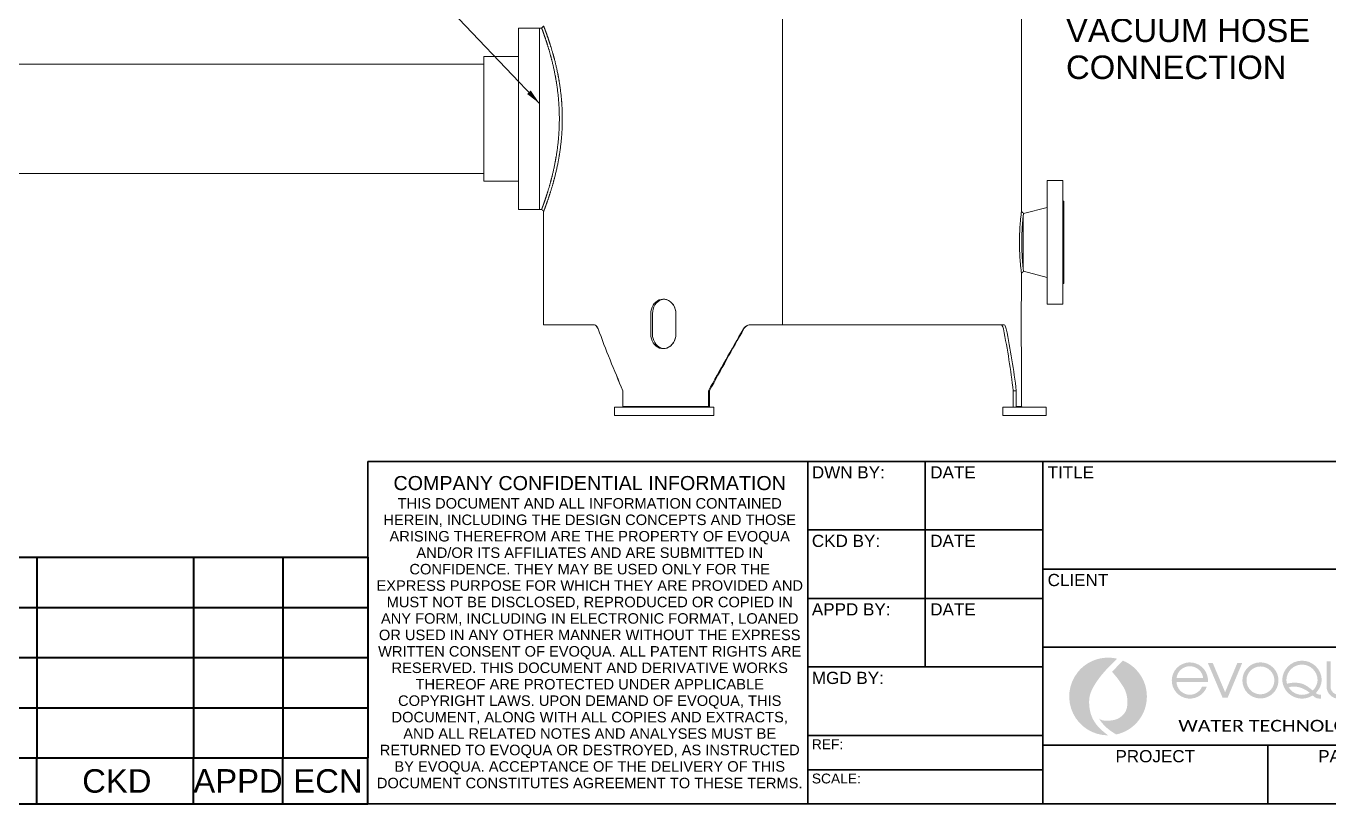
# Model space of a CAD drawing. Header units: inches. Extents: x 12 to 318, y 5 to 204.
# Drawn here: x 196 to 275.1, y 4.7 to 51.9 of the extents above; entities that cross this region are included whole.
import ezdxf
from ezdxf.enums import TextEntityAlignment as Align

# ---------------------------------------------------------------- set-up
doc = ezdxf.new("R2010")
doc.units = ezdxf.units.IN
doc.header["$LTSCALE"] = 9.5
doc.header["$MEASUREMENT"] = 0
doc.layers.get('0').update_dxf_attribs({"lineweight": 25})
for name, color, linetype, lineweight in [('Border', 7, 'Continuous', 35), ('Hatch', 7, 'Continuous', 18), ('Symbol', 7, 'Continuous', 25), ('Symbol (ANSI)', 7, 'Continuous', 25), ('Title', 7, 'Continuous', 35), ('Visible', 7, 'Continuous', 18)]:
    doc.layers.add(name, color=color, linetype=linetype, lineweight=lineweight)
doc.styles.add('MEMCOR Medium', font='arial.ttf')
doc.styles.get("Standard").update_dxf_attribs({"font": 'arial.ttf'})
doc.styles.add('Standard A-B-C', font='arial.ttf')
doc.styles.add('Standard D-E', font='arial.ttf')
doc.dimstyles.new('in [mm] D-E NeptuneBenson$7', dxfattribs={"dimscale": 9.5, "dimtxt": 0.1500000059604645, "dimasz": 0.09842519462108612, "dimexe": 0.125, "dimexo": 0.063, "dimgap": 0.03149606299212598, "dimtad": 0, "dimtih": 1, "dimtoh": 1, "dimdec": 4, "dimzin": 3, "dimdsep": 46, "dimlunit": 5, "dimtxsty": 'Standard D-E', "dimcen": 0.09, "dimdle": 0.3937007874015748, "dimclrd": 256, "dimclre": 256, "dimclrt": 256, "dimadec": 1, "dimazin": 1, "dimtfac": 1, "dimtofl": 0, "dimtmove": 0, "dimatfit": 3, "dimfxl": 1, "dimfrac": 1, "dimtolj": 1, "dimtzin": 4, "dimlwd": -1, "dimlwe": -1, "dimarcsym": 0})

# ---------------------------------------------------------------- blocks, each defined once
blk = doc.blocks.new('Borders 22x34_D')
at = {"layer": 'Border'}
blk.add_line((1.25, 0.4999999999999998), (33.5, 0.4999999999999999), dxfattribs=at)
blk = doc.blocks.new('Title Blocks D-E')
at = {"layer": 'Hatch'}
h = blk.add_hatch(color=256, dxfattribs=at)
edge = h.paths.add_edge_path()
edge.add_arc((19.98189101367876, 9.943906092784042), 0.2480719103066371, 76.67904422196989, 270.1894755167525)
edge.add_spline(control_points=[(19.98271137895041, 9.695835538940974), (19.95345309105183, 9.716895074018595), (19.90706101172811, 9.757582681646385), (19.87700493049096, 9.809075822364122), (19.86340140199017, 9.859645821546861), (19.85905807307129, 9.913599619973075), (19.86446310478937, 9.954909505000881), (19.8816433844362, 9.996605463722519), (19.91586083952322, 10.05094746716277), (19.94824109578481, 10.09215870240479), (19.99280924253348, 10.13969271243175), (20.03904818574205, 10.18530354588766)], knot_values=[1, 1, 1, 1, 1, 2, 3, 4, 5, 6, 7, 8, 9, 9, 9, 9, 9], degree=4, periodic=0)
h = blk.add_hatch(color=256, dxfattribs=at)
edge = h.paths.add_edge_path()
edge.add_line((20.07652725733046, 10.17321735301929), (20.00727756033102, 10.10174476056733))
edge.add_spline(control_points=[(20.00727756033102, 10.10174476056733), (20.03914590152676, 10.06589463365678), (20.06205326464902, 10.03231709591344), (20.07977724453722, 10.00633734431644), (20.09291840155609, 9.982728954174325), (20.10645438168407, 9.938139373098876), (20.10645438168407, 9.885254681356948), (20.0973312580813, 9.844655972069827), (20.06500654201578, 9.813293603220147), (20.03456712345327, 9.793429472069839), (19.98866453348985, 9.788065841916373), (19.94298954232558, 9.788065841916373), (19.92328802309256, 9.80336153764499)], knot_values=[1, 1, 1, 1, 1, 2, 3, 4, 5, 6, 7, 8, 9, 10, 10, 10, 10, 10], degree=4, periodic=0)
edge.add_spline(control_points=[(19.92328802309256, 9.80336153764499), (19.94541699423018, 9.76971769391496), (19.96808223500112, 9.745075690320038), (19.99617440364807, 9.723795472653753), (20.03456712345327, 9.701491365215341)], knot_values=[1, 1, 1, 1, 1, 2, 2, 2, 2, 2], degree=4, periodic=0)
edge.add_arc((19.98189101367876, 9.943906092784042), 0.248071910306636, 282.2596405573036, 427.574169988247)
h = blk.add_hatch(color=256, dxfattribs=at)
edge = h.paths.add_edge_path(flags=0)
edge.add_arc((20.50451582386743, 10.0511933714257), 0.08593673129867534, 6.776661522110381, 173.2233384778896)
edge.add_line((20.41917947616973, 10.06133386194242), (20.58985217156513, 10.06133386194242))
edge = h.paths.add_edge_path()
edge.add_arc((20.50465952519584, 10.04614204808804), 0.1155461320437756, 354.8678353908406, 699.9288679324424)
edge.add_line((20.61318822665002, 10.00648817575572), (20.58256276585194, 10.00648817575572))
edge.add_arc((20.50435126089575, 10.04054076796844), 0.0853030980909805, 183.1818174345895, 336.47212022216326, ccw=False)
edge.add_line((20.41917966361967, 10.035806049248), (20.61974243338927, 10.035806049248))
blk.add_hatch(color=256, dxfattribs=at).paths.add_polyline_path([(20.83882920677774, 10.1574384630601), (20.74579721742829, 9.936036758994819), (20.71370478699376, 9.936036758994819), (20.61974243338927, 10.1574384630601), (20.65090274812042, 10.1574384630601), (20.72975100221102, 9.971649823795975), (20.80781854366126, 10.1574384630601)])
h = blk.add_hatch(color=256, dxfattribs=at)
edge = h.paths.add_edge_path(flags=0)
edge.add_arc((20.95540742271109, 10.04673761102746), 0.08898218991667346, 0, 360)
edge = h.paths.add_edge_path()
edge.add_arc((20.95540742271109, 10.04673761102746), 0.1152627050413219, 0, 360)
h = blk.add_hatch(color=256, dxfattribs=at)
edge = h.paths.add_edge_path(flags=0)
edge.add_spline(control_points=[(21.28965365755471, 9.98179292378984), (21.28703241586095, 9.983963055464308), (21.27929868501237, 9.99042403830512), (21.26621666323003, 10.00148305775575), (21.24874244271965, 10.01314764377143), (21.21811683598544, 10.03074535794635), (21.17310424011757, 10.03358443398824), (21.14717791512313, 10.03074535794635), (21.12528978030135, 10.02579253233809)], knot_values=[-5.52597164909316, -5.52597164909316, -5.52597164909316, -5.52597164909316, -5.52597164909316, -5, -4, -3, -2, -1, -1, -1, -1, -1], degree=4, periodic=0)
edge.add_arc((21.2209285947543, 10.05406190907489), 0.09972933616068584, 182.5887102984282, 196.466876723726, ccw=False)
edge.add_arc((21.22092859475428, 10.04792371726015), 0.09964095679554646, 0.9395147463749254, 179.0604852533602, ccw=False)
edge.add_arc((21.2209285947543, 10.05406190907489), 0.09972933616068579, 313.56015868189434, 357.4112897013063, ccw=False)
edge = h.paths.add_edge_path(flags=0)
edge.add_spline(control_points=[(21.13623384771224, 10.00140509266396), (21.14717791512313, 10.00653126271307), (21.16403102746299, 10.00775959704101), (21.18778228260108, 10.00775959704101), (21.22362858241822, 9.997574353673063), (21.24871627221788, 9.983693987986738), (21.26100620248021, 9.974763794409442), (21.26795225583187, 9.96919300850959), (21.27019188039856, 9.967349342635039)], knot_values=[-5.475496917830196, -5.475496917830196, -5.475496917830196, -5.475496917830196, -5.475496917830196, -4.475496917830196, -3.475496917830196, -2.475496917830196, -1.475496917830196, -1, -1, -1, -1, -1], degree=4, periodic=0)
edge.add_arc((21.2209285947543, 10.05406190907489), 0.09972933616068583, 211.8702374822789, 299.6018442750251, ccw=False)
edge = h.paths.add_edge_path()
edge.add_line((21.34298238841649, 9.955344151221507), (21.34298238841649, 9.930594838847103))
edge.add_spline(control_points=[(21.34298238841649, 9.930594838847103), (21.32558160767466, 9.930594838847103), (21.3124251213407, 9.931839985738108), (21.30160919742674, 9.939822479466438), (21.29240971520882, 9.947892082317136), (21.28922983792888, 9.950733973171527)], knot_values=[6.426385496155728, 6.426385496155728, 6.426385496155728, 6.426385496155728, 6.426385496155728, 7.426385496155728, 8, 8, 8, 8, 8], degree=4, periodic=0)
edge.add_arc((21.22080332029925, 10.05690955693937), 0.1263148562258648, 183.1672639838756, 302.80039011630686, ccw=False)
edge.add_arc((21.22092859475428, 10.04648217173905), 0.1262942701338117, 2.941242516077807, 178.4353925870931, ccw=False)
edge.add_arc((21.22080332029925, 10.05690955693937), 0.1263148562258648, 314.2285574218731, 358.2093711192952, ccw=False)
edge.add_spline(control_points=[(21.30891075433669, 9.966396999961352), (21.31059179566335, 9.965135118110556), (21.31622790101721, 9.961063967666211), (21.32196975317009, 9.957773353566468), (21.33082036812931, 9.95499168933311), (21.34298238841649, 9.955344151221507)], knot_values=[6.585199874805888, 6.585199874805888, 6.585199874805888, 6.585199874805888, 6.585199874805888, 7, 8, 8, 8, 8, 8], degree=4, periodic=0)
h = blk.add_hatch(color=256, dxfattribs=at)
edge = h.paths.add_edge_path()
edge.add_arc((21.45740204549791, 10.00880344364932), 0.0797103534870232, 180, 360)
edge.add_line((21.53711239898493, 10.00880344364932), (21.53711239898493, 10.16800607434183))
edge.add_line((21.53711239898493, 10.16800607434183), (21.50965984869046, 10.16800607434183))
edge.add_line((21.50965984869046, 10.16800607434183), (21.50965984869046, 10.00769037620621))
edge.add_arc((21.45647626523377, 10.00769037620621), 0.05318358345669146, -180, 0, ccw=False)
edge.add_line((21.40329268177708, 10.00769037620621), (21.40329268177708, 10.16800607434183))
edge.add_line((21.40329268177708, 10.16800607434183), (21.37769169201088, 10.16800607434183))
edge.add_line((21.37769169201088, 10.16800607434183), (21.37769169201088, 10.00880344364932))
at = {"layer": 'Title'}
for p, q in [((18.06458223216816, 11.4454762342088), (15.25208223216816, 11.4454762342088)), ((15.25208223216816, 11.4454762342088), (15.25208223216816, 9.257976234208797)), ((19.56458223216816, 11.4454762342088), (18.06458223216816, 11.4454762342088)), ((18.06458223216816, 11.4454762342088), (18.06458223216816, 9.257976234208797)), ((18.06458223216816, 9.257976234208797), (18.06458223216816, 11.4454762342088)), ((18.81458223216816, 11.4454762342088), (18.81458223216816, 10.1329762342088)), ((19.56458223216816, 11.4454762342088), (25.75208223216816, 11.4454762342088)), ((19.56458223216816, 9.257976234208797), (19.56458223216816, 11.4454762342088)), ((19.56458223216816, 9.257976234208797), (19.56458223216816, 11.4454762342088)), ((18.06458223216816, 11.0079762342088), (19.56458223216816, 11.0079762342088)), ((19.56458223216816, 10.7579762342088), (25.75208223216816, 10.7579762342088)), ((18.06458223216816, 10.5704762342088), (19.56458223216816, 10.5704762342088)), ((19.56458223216816, 10.2579762342088), (25.75208223216816, 10.2579762342088)), ((18.06458223216816, 10.1329762342088), (19.56458223216816, 10.1329762342088)), ((18.06458223216816, 9.695476234208797), (19.56458223216816, 9.695476234208797)), ((19.56458223216816, 9.632976234208797), (25.75208223216816, 9.632976234208797)), ((21.00208223216816, 9.632976234208797), (21.00208223216816, 9.257976234208797)), ((18.06458223216816, 9.476726234208797), (19.56458223216816, 9.476726234208797)), ((15.25208223216816, 9.257976234208797), (18.06458223216816, 9.257976234208797)), ((18.06458223216816, 9.257976234208797), (19.56458223216816, 9.257976234208797)), ((25.75208223216816, 9.257976234208797), (19.56458223216816, 9.257976234208797))]:
    blk.add_line(p, q, dxfattribs=at)
for s, insert, char_height, attachment_point, style in [('\\fArial|b0|i0;{\\H0.0780;DWN BY:}', (18.08958223216816, 11.4142262342088), 0.07799999920401986, 1, 'Standard A-B-C'), ('\\fArial|b0|i0;{\\H0.0780;DATE}', (18.84583223216816, 11.4142262342088), 0.07799999920401986, 1, 'Standard A-B-C'), ('\\fArial|b0|i0;{\\H0.0780;TITLE}', (19.59583223216816, 11.4142262342088), 0.07799999920401986, 1, 'Standard A-B-C'), ('\\fArial|b0|i0;{\\H0.0780;CKD BY:}', (18.08958223216816, 10.9767262342088), 0.07799999920401986, 1, 'Standard A-B-C'), ('\\fArial|b0|i0;{\\H0.0780;DATE}', (18.84583223216816, 10.9767262342088), 0.07799999920401986, 1, 'Standard A-B-C'), ('\\fArial|b0|i0;{\\H0.0780;CLIENT}', (19.59583223216816, 10.7267262342088), 0.07799999920401986, 1, 'Standard A-B-C'), ('\\fArial|b0|i0;{\\H0.0780;DATE}', (18.84583223216816, 10.5392262342088), 0.07799999920401986, 1, 'Standard A-B-C'), ('\\fArial|b0|i0;{\\H0.0780;MGD BY:}', (18.08958223216816, 10.1017262342088), 0.07799999920401986, 1, 'Standard A-B-C'), ('\\fCalibri|b0|i0;\\W1.20;{\\H0.0750;WATER TECHNOLOGIES}', (21.77234922199468, 9.794773761189376), 0.07500000239357234, 3, 'Standard D-E'), ('\\fArial|b0|i0;{\\H0.0630;REF:}', (18.08958223216816, 9.670476234208797), 0.06299999755198561, 1, 'Standard A-B-C'), ('\\fArial|b0|i0;{\\H0.0780;PROJECT}', (20.28333223216816, 9.6017262342088), 0.07799999920401986, 2, 'Standard A-B-C'), ('\\fArial|b0|i0;{\\H0.0780;PART NUMBER}', (21.72083223216816, 9.6017262342088), 0.07799999920401986, 2, 'Standard A-B-C'), ('\\fArial|b0|i0;{\\H0.0630;SCALE:}', (18.08958223216816, 9.451726234208797), 0.06299999755198561, 1, 'Standard A-B-C')]:
    blk.add_mtext(s, dxfattribs=dict(at, insert=insert, char_height=char_height, attachment_point=attachment_point, style=style))
at = {"layer": 'Title', "insert": (16.67048464356042, 11.3517262342088), "char_height": 0.06000000074153809, "width": 2.725909075399083, "attachment_point": 2, "line_spacing_factor": 0.7571007013320923, "style": 'Standard A-B-C'}
blk.add_mtext('\\pxsm0.94;\\fArial|b0|i0;{\\H0.0900;COMPANY CONFIDENTIAL INFORMATION\\P}\\fArial|b0|i0;{\\H0.0670;THIS DOCUMENT AND ALL INFORMATION CONTAINED HEREIN, INCLUDING THE DESIGN CONCEPTS AND THOSE ARISING THEREFROM ARE THE PROPERTY OF EVOQUA AND/OR ITS AFFILIATES AND ARE SUBMITTED IN CONFIDENCE. THEY MAY BE USED ONLY FOR THE EXPRESS PURPOSE FOR WHICH THEY ARE PROVIDED AND MUST NOT BE DISCLOSED, REPRODUCED OR COPIED IN ANY FORM, INCLUDING IN ELECTRONIC FORMAT, LOANED OR USED IN ANY OTHER MANNER WITHOUT THE EXPRESS WRITTEN CONSENT OF EVOQUA. ALL PATENT RIGHTS ARE RESERVED. THIS DOCUMENT AND DERIVATIVE WORKS THEREOF ARE PROTECTED UNDER APPLICABLE COPYRIGHT LAWS. UPON DEMAND OF EVOQUA, THIS DOCUMENT, ALONG WITH ALL COPIES AND EXTRACTS, AND ALL RELATED NOTES AND ANALYSES MUST BE RETURNED TO EVOQUA OR DESTROYED, AS INSTRUCTED BY EVOQUA. ACCEPTANCE OF THE DELIVERY OF THIS DOCUMENT CONSTITUTES AGREEMENT TO THESE TERMS}\\fArial|b0|i0;{\\H0.0680;.}', dxfattribs=at)
at = {"layer": 'Title', "insert": (18.08958223216816, 10.5392262342088), "char_height": 0.07799999920401986, "attachment_point": 1, "line_spacing_factor": 3.028467655181885, "style": 'Standard A-B-C'}
blk.add_mtext('\\fArial|b0|i0;{\\H0.0780;APPD BY:\\P}', dxfattribs=at)
at = {"layer": 'Title', "lineweight": 30, "flags": 63}
for tag, height, p in [('CREATION_DATE', 0.09399999783733698, (19.18958223216816, 11.1407762342088)), ('DESIGNER', 0.09399999783733698, (18.43958223216816, 11.1407762342088)), ('CHECKED_DATE', 0.09399999783733698, (19.18958223216816, 10.7032762342088)), ('CHECKED_BY', 0.09399999783733698, (18.43958223216816, 10.7032762342088)), ('ENG_APPROVED_BY', 0.09399999783733698, (18.43958223216816, 10.2657762342088)), ('ENG_APPROVAL_DATE', 0.09399999783733698, (19.18958223216816, 10.2657762342088)), ('MANAGER', 0.09399999783733698, (18.81458223216816, 9.828276234208797)), ('PROJECT', 0.1200000014830762, (20.28333223216816, 9.376776234208798)), ('PART_NUMBER', 0.1200000014830762, (21.72083223216816, 9.376776234208798)), ('REVISION_NUMBER', 0.1200000014830762, (25.56458223216816, 9.376776234208798)), ('@DMS_Reference', 0.1200000014830762, (23.31458223216816, 9.376776234208798)), ('Sheet_Number', 0.1200000014830762, (24.50208223216816, 9.376776234208798)), ('Number_of_sheets', 0.12466666970666, (25.06458223216816, 9.376776234208798))]:
    blk.add_attdef(tag, text='', height=height, dxfattribs=at).set_placement(p, align=Align.MIDDLE_CENTER)
for tag, p in [('!Reference', (18.87708223216816, 9.526726234208796)), ('Scale_1', (18.87708223216816, 9.307976234208798))]:
    blk.add_attdef(tag, text='', height=0.07799999920401986, dxfattribs=at).set_placement(p, align=Align.BOTTOM_CENTER)
blk = doc.blocks.new('REVISION HISTORY')
at = {"layer": 'Symbol', "lineweight": 40}
for p, q in [((12.0175707732559, 2.074655538904385), (22.81200683154063, 2.074655538904385)), ((20.69859214072695, 2.074655538904385), (20.69859214072695, 0.7941311077808768)), ((21.69859214072695, 2.074655538904385), (21.69859214072695, 0.7941311077808768)), ((22.26943821399773, 2.074655538904385), (22.26943821399773, 0.7941311077808768)), ((22.81200683154063, 2.074655538904385), (22.81200683154063, 0.7941311077808768)), ((12.0175707732559, 1.754524431123508), (22.81200683154063, 1.754524431123508)), ((12.0175707732559, 1.434393323342631), (22.81200683154063, 1.434393323342631)), ((12.0175707732559, 1.114262215561754), (22.81200683154063, 1.114262215561754)), ((12.0175707732559, 0.7941311077808768), (22.81200683154063, 0.7941311077808768)), ((20.69859214072695, 0.4999999999999998), (20.69859214072695, 0.7941311077808768)), ((21.69859214072695, 0.4999999999999998), (21.69859214072695, 0.7941311077808768)), ((22.26943821399773, 0.4999999999999998), (22.26943821399773, 0.7941311077808768)), ((22.81200683154063, 0.4999999999999998), (22.81200683154063, 0.7941311077808768)), ((12.0175707732559, 0.4999999999999998), (22.81200683154063, 0.4999999999999998))]:
    blk.add_line(p, q, dxfattribs=at)
at = {"layer": 'Symbol', "char_height": 0.1500000047871447, "attachment_point": 7, "style": 'MEMCOR Medium'}
for s, insert in [('CKD', (20.98822786025928, 0.5694931424802211)), ('APPD', (21.69835214010489, 0.572065551496866)), ('ECN', (22.33683825909716, 0.5694931424802211))]:
    blk.add_mtext(s, dxfattribs=dict(at, insert=insert))

msp = doc.modelspace()

# ---------------------------------------------------------------- linework, layer by layer
at = {"layer": 'Visible'}
for p, q in [((256.3924830505001, 40.68887505194913), (256.3924830505001, 82.92429776054132)), ((241.8924817851409, 33.81429776054024), (241.8924817851409, 58.17429776054102)), ((241.8924843158682, 58.17429776054103), (241.8924843158682, 33.81429776054024)), ((225.8612330505004, 51.81429776054026), (225.8612330505004, 40.81429776054026)), ((227.1424830505004, 51.81429776054026), (225.8612330505004, 51.81429776054026)), ((227.1424830505004, 40.8142977605403), (227.1424830505004, 51.81429776054024)), ((227.1424830505004, 51.81429776054024), (227.2714556339864, 51.81429776054024)), ((227.1424830505004, 51.81429776054026), (227.1424830505004, 40.81429776054026)), ((223.7674830505004, 50.09554776054026), (223.7674830505004, 42.53304776054027)), ((225.8612330505004, 50.09554776054027), (223.7674830505004, 50.09554776054027)), ((223.7674830505004, 49.62679776054026), (194.5174830505004, 49.62679776054026)), ((223.7674830505004, 43.00179776054028), (194.5174830505004, 43.00179776054028)), ((225.8612330505004, 42.53304776054026), (223.7674830505004, 42.53304776054026)), ((257.9549830505002, 42.56429776054042), (257.9549830505003, 35.06429776054046)), ((258.8949830505002, 42.56429776054043), (257.9549830505002, 42.56429776054041)), ((258.8949830505002, 42.56429776054043), (258.8949830505003, 35.06429776054046)), ((258.9549830505002, 41.31429776054043), (258.8949830505002, 41.31429776054043)), ((258.9549830505002, 41.31429776054043), (258.9549830505002, 36.31429776054046)), ((227.1424830505004, 40.81429776054026), (225.8612330505004, 40.81429776054026)), ((227.1424830505004, 40.8142977605403), (227.2714556339864, 40.8142977605403)), ((227.3924830505003, 33.81429776054012), (227.3924830505003, 40.69338060882839)), ((256.5038719393893, 40.45012862686958), (256.5038719393893, 37.17846689421106)), ((256.5170939047798, 40.56771461606824), (257.9549830505002, 40.93929776054043)), ((256.3924830505001, 35.36929762937744), (256.3924830505001, 36.93972046913215)), ((256.5170939047798, 37.06088090501262), (257.9549830505003, 36.68929776054045)), ((258.9549830505002, 36.31429776054046), (258.8949830505003, 36.31429776054046)), ((258.8949830505003, 35.06429776054046), (257.9549830505003, 35.06429776054046)), ((233.8967949498781, 33.24429776054014), (233.8967949498781, 34.49429776054017)), ((234.0001874819812, 34.49429776054018), (234.0001874819813, 33.24429776054014)), ((235.4206564019671, 33.24429776053973), (235.4206564019671, 34.4942977605402)), ((235.4214441516887, 34.49429776054019), (235.4214441516887, 33.24429776054019)), ((256.3657766794686, 33.24429776054036), (256.3657766794686, 34.49429776054034)), ((230.4276842206908, 33.81429776054013), (227.3924830505003, 33.81429776054012)), ((241.8924817851409, 33.81429776054024), (239.9443141346022, 33.81429776054022)), ((241.8924817905497, 33.81429776054019), (241.8924843158682, 33.81429776054019)), ((255.3116946651769, 33.81429776054037), (241.8924843158682, 33.81429776054023)), ((256.3924830505001, 28.86429776054068), (256.3924830505001, 32.36929789170328)), ((232.2052211526736, 28.85846504109646), (232.2052211526736, 29.81429776054014)), ((232.2058761755728, 29.81429776054014), (232.2052211526736, 29.81429776054014)), ((232.2058761755791, 29.81429776054012), (232.2058761755791, 28.85944588095634)), ((237.4568489814463, 29.81429776054017), (237.398740222526, 29.81429776054016)), ((237.398740222526, 28.81429776054015), (237.398740222526, 29.81429776054016)), ((237.4568489814463, 29.81429776054017), (237.4568489814463, 28.81429776054015)), ((255.8956928492211, 29.81429776054035), (255.8956928492211, 28.81429776054034)), ((255.8958896526881, 28.81429776054033), (255.8958896526881, 29.81429776054035)), ((255.8958896526881, 29.81429776054035), (256.0793403907975, 29.81429776054035)), ((256.0793403907975, 29.81429776054035), (256.0793403907975, 28.81429776054034)), ((231.9360740969263, 28.81429776054031), (231.6983645802366, 28.81429776054031)), ((231.6983645802366, 28.31429776054031), (231.6983645802366, 28.81429776054031)), ((236.1272362748998, 28.81429776054031), (231.9360740969262, 28.81429776054031)), ((232.2091163500066, 28.86429776054037), (232.1757254303497, 28.81429776054035)), ((232.2091163500066, 28.86429776054036), (237.3874125788215, 28.86429776054035)), ((236.9949979501056, 28.81429776054031), (236.1272362748998, 28.81429776054031)), ((236.9949979501056, 28.81429776054031), (237.3974287823019, 28.8142977605403)), ((237.3718778530571, 28.81429776054033), (237.3874125788215, 28.86429776054035)), ((237.3874125788215, 28.86429776054035), (237.3874125788215, 28.81429776054042)), ((237.398740222526, 28.81429776054015), (237.3974287823019, 28.81429776054015)), ((237.4007607727096, 28.81429776054015), (237.398740222526, 28.81429776054015)), ((237.4007607727783, 28.8142977605403), (237.6809973303985, 28.8142977605403)), ((237.7144909794523, 28.8142977605403), (237.6809973303985, 28.8142977605403)), ((237.7144909794523, 28.3142977605403), (237.7144909794523, 28.8142977605403)), ((255.511606913419, 28.81429776054032), (255.2616069134189, 28.81429776054032)), ((255.2616069134189, 28.31429776054033), (255.2616069134189, 28.81429776054032)), ((255.511606913419, 28.81429776054032), (256.8836056740055, 28.81429776054034)), ((256.0809202226804, 28.86429776054056), (256.1298458681018, 28.81429776054046)), ((256.0809202226804, 28.81429776054046), (256.0809202226804, 28.86429776054056)), ((256.0809202226805, 28.86429776054056), (256.3924830505001, 28.86429776054057)), ((256.3924830505001, 28.86429776054056), (256.4424830505001, 28.81429776054047)), ((257.6141387796834, 28.81429776054035), (256.8836056740055, 28.81429776054034)), ((257.8916069134181, 28.81429776054035), (257.6141387796834, 28.81429776054035)), ((257.8916069134181, 28.31429776054036), (257.8916069134181, 28.81429776054035)), ((231.6983645802366, 28.31429776054031), (231.9360740969262, 28.31429776054031)), ((231.9360740969262, 28.31429776054031), (236.1272362748998, 28.31429776054032)), ((236.1272362748998, 28.31429776054032), (236.9949979501056, 28.31429776054031)), ((237.6809973303985, 28.3142977605403), (236.9949979501056, 28.31429776054031)), ((237.6809973303985, 28.3142977605403), (237.7144909794523, 28.3142977605403)), ((255.2616069134189, 28.31429776054033), (255.511606913419, 28.31429776054033)), ((256.8836056740055, 28.31429776054034), (255.511606913419, 28.31429776054033)), ((256.8836056740055, 28.31429776054034), (257.6141387796834, 28.31429776054035)), ((257.6141387796835, 28.31429776054035), (257.8916069134181, 28.31429776054036))]:
    msp.add_line(p, q, dxfattribs=at)
for points in [[(227.2714556339866, 51.81429776054026), (227.3117933930639, 51.85460801301176), (227.3521452902193, 51.8949046610095), (227.3924830505003, 51.93521491225217)], [(227.3924830505003, 40.69338060882836), (227.3521452902193, 40.73369086007104), (227.3117933930639, 40.77398750806877), (227.2714556339866, 40.81429776054028)], [(256.3924830505001, 40.68887505194888), (256.434016342082, 40.64848466886967), (256.4755606098501, 40.60810500347331), (256.5170939047796, 40.56771461606822)], [(256.5170939047796, 37.06088090501265), (256.4755604861264, 37.02049063331325), (256.4340164652293, 36.98011073691464), (256.3924830505001, 36.93972046913196)], [(232.2052211526736, 29.81429776054014), (231.6647484355063, 31.06429776054014), (231.1608124946117, 32.31429776054014), (230.6990846966363, 33.56429776054015)], [(230.6996442904512, 33.56429776054013), (231.1614061285083, 32.31429776054012), (231.6653739988795, 31.06429776054012), (232.2058761755791, 29.81429776054012)], [(237.398740222526, 29.81429776054016), (238.0893383790948, 31.06429776054018), (238.7968772814305, 32.31429776054019), (239.5133941862429, 33.56429776054021)], [(239.5441582824194, 33.5642977605402), (238.8369066822769, 32.31429776054019), (238.1385169896912, 31.06429776054019), (237.4568489814463, 29.81429776054017)], [(255.2947982995968, 33.56429776054038), (255.5463950799752, 32.31429776054037), (255.7474474872982, 31.06429776054036), (255.8956928492211, 29.81429776054035)], [(255.8958896526881, 29.81429776054035), (255.7476909480265, 31.06429776054035), (255.5466844553916, 32.31429776054036), (255.2951323303979, 33.56429776054036)], [(255.4707128828718, 33.56429776054036), (255.7255604513235, 32.31429776054036), (255.929200217582, 31.06429776054035), (256.0793403907975, 29.81429776054035)]]:
    msp.add_open_spline(points, degree=3, dxfattribs=at)
for points, knots in [([(227.2714556339866, 51.81429776054026), (227.2714556339866, 51.81429776054026), (227.2842603231086, 51.78055892942546), (227.3363912694768, 51.63967547960951), (227.375684964027, 51.53257184980327), (227.4745636920537, 51.25083055076208), (227.5341560812486, 51.07596903977138), (227.6626104085346, 50.67333841367083), (227.731359503665, 50.44553862376556), (227.865047835595, 49.96104341306082), (227.9348241971869, 49.68721612912874), (228.0669790581015, 49.09006761414351), (228.1292243601815, 48.7667430551857), (228.2335160694276, 48.09040894713399), (228.2755278152769, 47.73679530793557), (228.3314834343061, 47.02333933971062), (228.3453636993466, 46.66348332300293), (228.3453636993466, 45.96511219807761), (228.3314834343061, 45.60525618136992), (228.2755278152769, 44.89180021314496), (228.2335160694276, 44.53818657394656), (228.1292243601815, 43.86185246589483), (228.0669790581015, 43.53852790693702), (227.9348241971869, 42.94137939195179), (227.865047835595, 42.66755210801971), (227.731359503665, 42.18305689731498), (227.6626104085346, 41.95525710740971), (227.5341560812486, 41.55262648130915), (227.4745636920537, 41.37776497031846), (227.375684964027, 41.09602367127726), (227.3363912694768, 40.98892004147102), (227.2842603231141, 40.8480365916701), (227.2714556339921, 40.81429776055467), (227.2714556339866, 40.81429776054028)], [21.27809189646724, 21.27809189646724, 21.27809189646757, 21.27809189646757, 23.93682088461898, 23.93682088461898, 26.59554987277038, 26.59554987277038, 29.25427886092179, 29.25427886092179, 31.9130078490732, 31.9130078490732, 34.57380183503867, 34.57380183503867, 37.23459582100415, 37.23459582100415, 39.89538980696963, 39.89538980696963, 42.5561837929351, 42.5561837929351, 45.21697777890058, 45.21697777890058, 47.87777176486606, 47.87777176486606, 50.53856575083154, 50.53856575083154, 53.19935973679702, 53.19935973679702, 55.85808872494843, 55.85808872494843, 58.51681771309984, 58.51681771309984, 61.17554670125125, 61.17554670125125, 63.83427568883552, 63.83427568883552, 63.83427568940266, 63.83427568940266]), ([(227.3924830505003, 51.93521491225218), (227.3924830505004, 51.93521491225218), (227.4059854494814, 51.90068819898706), (227.4609395235036, 51.75659451446933), (227.5023569467659, 51.64707009369159), (227.6065846232704, 51.35905988438665), (227.6694038533603, 51.18034522638302), (227.8048489597485, 50.76894369030673), (227.8773570809782, 50.53622529561626), (228.018415693942, 50.04132883204829), (228.092080814764, 49.76161201022709), (228.2316902368291, 49.15157355694127), (228.2974943083832, 48.82124739914982), (228.4078172006859, 48.13014019697236), (228.4522978634107, 47.76873755611614), (228.5115658097036, 47.03939322574345), (228.5262835018796, 46.67143677227786), (228.5262835018796, 45.95715874880268), (228.5115658097036, 45.58920229533709), (228.4522978634107, 44.8598579649644), (228.4078172006859, 44.49845532410816), (228.2974943083832, 43.80734812193071), (228.2316902368291, 43.47702196413926), (228.092080814764, 42.86698351085344), (228.0184156939419, 42.58726668903224), (227.8773570809782, 42.09237022546427), (227.8048489597485, 41.8596518307738), (227.6694038533604, 41.44825029469752), (227.6065846232704, 41.26953563669388), (227.5023569467659, 40.98152542738895), (227.4609395235036, 40.8720010066112), (227.405985449487, 40.72790732210827), (227.3924830505059, 40.69338060884255), (227.3924830505003, 40.69338060882836)], [-65.28473741580795, -65.28473741580795, -65.28473741580785, -65.28473741580785, -62.56574190059764, -62.56574190059764, -59.84674638538742, -59.84674638538742, -57.1277508701772, -57.1277508701772, -54.40875535496698, -54.40875535496698, -51.68735608552656, -51.68735608552656, -48.96595681608613, -48.96595681608613, -46.24455754664569, -46.24455754664569, -43.52315827720527, -43.52315827720527, -40.80175900776484, -40.80175900776484, -38.0803597383244, -38.0803597383244, -35.35896046888396, -35.35896046888396, -32.63756119944353, -32.63756119944353, -29.91856568423331, -29.91856568423331, -27.19957016902309, -27.19957016902309, -24.48057465381287, -24.48057465381287, -21.7615791391612, -21.7615791391612, -21.76157913860266, -21.76157913860266]), ([(256.3774087559987, 40.56846785356852), (256.3765395874411, 40.56129341995941), (256.3756395778919, 40.55381573214589), (256.3689871320902, 40.49818228402091), (256.3620957513373, 40.43861627449152), (256.3472955151944, 40.30101303654681), (256.3394015554738, 40.22296691524869), (256.3241364586066, 40.05668043949382), (256.3162295754288, 39.9627377419838), (256.3013822597273, 39.75813407948031), (256.2944570468125, 39.64747801921553), (256.2829458851554, 39.41658911463271), (256.2783615833525, 39.29616986816459), (256.2722858673384, 39.05394044676223), (256.2707986673779, 38.93212808199669), (256.2707986673779, 38.81429776054042)], [23.19831917963526, 23.19831917963526, 23.19831917963526, 23.19831917963526, 23.3444230088024, 23.3444230088024, 24.2422814670053, 24.2422814670053, 25.1401399252082, 25.1401399252082, 26.03800697470502, 26.03800697470502, 26.93587402420184, 26.93587402420184, 27.83374107369866, 27.83374107369866, 28.73160812319548, 28.73160812319548, 28.73160812319548, 28.73160812319548]), ([(256.3924830505001, 40.68887505194888), (256.3924830504991, 40.68887505194095), (256.3910088376549, 40.67758654634063), (256.385470858935, 40.63394738682329), (256.3818702308065, 40.60533042357159), (256.3774087559987, 40.56846785356852)], [21.54870609239661, 21.54870609239661, 21.5487060927117, 21.5487060927117, 22.44656455059951, 22.44656455059951, 23.19831917963526, 23.19831917963526, 23.19831917963526, 23.19831917963526]), ([(256.5038719393893, 40.45012862687074), (256.5031836053511, 40.44398036513737), (256.5024721232534, 40.43759114898025), (256.4967963131135, 40.38630086410235), (256.4908430495398, 40.3306938125097), (256.4780584518562, 40.20222863541537), (256.4712400158341, 40.12936224894906), (256.4580560288117, 39.97410646233575), (256.4512280426557, 39.88639600443435), (256.4384086472907, 39.69537117693921), (256.4324303764641, 39.59206150108436), (256.4224946052504, 39.37651117275749), (256.4185384915781, 39.26409684179231), (256.4132957632984, 39.03798141267449), (256.4120127480876, 38.92427829869501), (256.4120127480876, 38.81429776054042), (256.4120127480876, 38.70431722238583), (256.4132957632985, 38.59061410840636), (256.4185384915781, 38.36449867928854), (256.4224946052504, 38.25208434832335), (256.4324303764641, 38.03653401999649), (256.4384086472907, 37.93322434414164), (256.4512280426557, 37.7421995166465), (256.4580560288117, 37.6544890587451), (256.4712400158342, 37.49923327213179), (256.4780584518562, 37.42636688566547), (256.4908430495398, 37.29790170857114), (256.4967963131135, 37.24229465697849), (256.5024721232534, 37.19100437210052), (256.5031836053511, 37.18461515594332), (256.5038719393893, 37.17846689420988)], [-5.152609483577328, -5.152609483577328, -5.152609483577328, -5.152609483577328, -5.028298459789877, -5.028298459789877, -4.190252631370868, -4.190252631370868, -3.352206802951859, -3.352206802951859, -2.514155102213894, -2.514155102213894, -1.676103401475929, -1.676103401475929, -0.8380517007379646, -0.8380517007379646, 0, 0, 0, 0.8380517007379638, 0.8380517007379638, 1.676103401475928, 1.676103401475928, 2.514155102213891, 2.514155102213891, 3.352206802951855, 3.352206802951855, 4.190252631370864, 4.190252631370864, 5.028298459789873, 5.028298459789873, 5.152609483578867, 5.152609483578867, 5.152609483578867, 5.152609483578867]), ([(256.5170939047796, 40.56771461606822), (256.5170939047797, 40.56771461606822), (256.5158300860772, 40.55695776155018), (256.5110314461386, 40.51490579587495), (256.5078398370967, 40.48666720700553), (256.5038719393893, 40.45012862687074)], [-20.00002553869962, -20.00002553869962, -20.00002553869961, -20.00002553869961, -19.16523934871505, -19.16523934871505, -18.44501013328993, -18.44501013328993, -18.44501013328993, -18.44501013328993]), ([(256.2707986673779, 38.81429776054042), (256.2707986673779, 38.69646743908415), (256.2722858673384, 38.57465507431861), (256.2783615833525, 38.33242565291626), (256.2829458851554, 38.21200640644813), (256.2944570468125, 37.98111750186531), (256.3013822597273, 37.87046144160053), (256.3162295754288, 37.66585777909704), (256.3241364586066, 37.57191508158702), (256.3394015554738, 37.40562860583215), (256.3472955151944, 37.32758248453403), (256.3620957513373, 37.18997924658932), (256.3689871320902, 37.13041323705993), (256.3756395778929, 37.07477978892744), (256.3765395874428, 37.06730210110702), (256.3774087560012, 37.0601276674916)], [28.73160812319548, 28.73160812319548, 28.73160812319548, 28.73160812319548, 29.6294751726923, 29.6294751726923, 30.52734222218912, 30.52734222218912, 31.42520927168594, 31.42520927168594, 32.32307632118275, 32.32307632118275, 33.22093477938566, 33.22093477938566, 34.11879323758855, 34.11879323758855, 34.26489706689647, 34.26489706689647, 34.26489706689647, 34.26489706689647]), ([(256.5038719393893, 37.17846689420988), (256.5078225518519, 37.14208748609751), (256.5110035513099, 37.11393706139251), (256.5158199382804, 37.07172335772178), (256.5170939047797, 37.06088090501265), (256.5170939047796, 37.06088090501265)], [-8.22209581399036, -8.22209581399036, -8.22209581399036, -8.22209581399036, -7.504795368913318, -7.504795368913318, -6.666689870646916, -6.666689870646916, -6.666689870646914, -6.666689870646914]), ([(256.3774087560012, 37.0601276674916), (256.3818702308079, 37.02326509749854), (256.3854708589355, 36.99464813425383), (256.3910088376549, 36.95100897474022), (256.3924830504991, 36.93972046913989), (256.3924830505001, 36.93972046913196)], [5.533288943700995, 5.533288943700995, 5.533288943700995, 5.533288943700995, 6.285043572595971, 6.285043572595971, 7.182902030483755, 7.182902030483755, 7.18290203079887, 7.18290203079887]), ([(233.8967949498781, 34.49429776054017), (233.8967949498781, 34.67297700148345), (233.9439925345377, 34.85124423791516), (234.0308818560669, 34.99743020021699), (234.1205553693189, 35.14830039458619), (234.2523433885972, 35.26418412927941), (234.4028994147894, 35.32322991658064), (234.5486948270526, 35.38040866338812), (234.7114483736788, 35.38411007723557), (234.8622411656839, 35.33367733496284), (235.0204196454984, 35.28077444484784), (235.1644542373577, 35.16841250072046), (235.2648969619839, 35.01841483499298), (235.3653396866101, 34.86841716926551), (235.4214441516887, 34.68161787204018), (235.4214441516887, 34.49429776054019)], [-3.141592653589792, -3.141592653589792, -3.141592653589792, -3.141592653589792, -2.52897811321286, -2.52897811321286, -2.52897811321286, -1.896733584909645, -1.896733584909645, -1.896733584909645, -1.284480764571366, -1.284480764571366, -1.284480764571366, -0.6422403822856829, -0.6422403822856829, -0.6422403822856829, -3.194088094213912e-31, -3.194088094213912e-31, -3.194088094213912e-31, -3.194088094213912e-31]), ([(234.692999388663, 35.36734786389267), (234.6365386039401, 35.36335163416152), (234.5806838728186, 35.35202169790305), (234.5268758383507, 35.33332732113944), (234.3740430604787, 35.28022905134338), (234.2384730361683, 35.16783149493266), (234.1449388902688, 35.01791968793424), (234.0514047443693, 34.86800788093582), (234.0001874819813, 34.68141180992736), (234.0001874819813, 34.49429776054018)], [1.6326592193096, 1.6326592193096, 1.6326592193096, 1.6326592193096, 1.858524886363372, 1.858524886363372, 1.858524886363372, 2.500058769976582, 2.500058769976582, 2.500058769976582, 3.141592653589792, 3.141592653589792, 3.141592653589792, 3.141592653589792]), ([(235.4206564019671, 34.4942977605402), (235.4206564019671, 34.67297700148347), (235.3697603634316, 34.85124423791518), (235.2777399644001, 34.997430200217), (235.1827709586951, 35.14830039458621), (235.0445543643439, 35.26418412927942), (234.8905858850266, 35.32322991658065), (234.82639970665, 35.34784484720093), (234.7596370317477, 35.36254922897087), (234.6926173748561, 35.36729066078995)], [1.598521340292712e-15, 1.598521340292712e-15, 1.598521340292712e-15, 1.598521340292712e-15, 0.6126145403769331, 0.6126145403769331, 0.6126145403769331, 1.244859068680148, 1.244859068680148, 1.244859068680148, 1.508428341113449, 1.508428341113449, 1.508428341113449, 1.508428341113449]), ([(256.3924073041599, 35.3689822724175), (256.3924105701935, 35.36900776042858), (256.3917273263243, 35.35726183874743), (256.390341710675, 35.33367733496301), (256.3872336074429, 35.28077444484801), (256.3808083995368, 35.16841250072062), (256.3753145588448, 35.01841483499315), (256.3698207181529, 34.86841716926567), (256.3657181420733, 34.68161787204035), (256.3657181420733, 34.49429776054036)], [1.570796326794899, 1.570796326794899, 1.570796326794899, 1.570796326794899, 1.857111889018427, 1.857111889018427, 1.857111889018427, 2.49935227130411, 2.49935227130411, 2.49935227130411, 3.141592653589793, 3.141592653589793, 3.141592653589793, 3.141592653589793]), ([(256.3657766794686, 34.49429776054034), (256.3657766794686, 34.67297700148362), (256.3694764457476, 34.85124423791534), (256.3746092723262, 34.99743020021716), (256.379906569901, 35.14830039458636), (256.3863372595616, 35.26418412927958), (256.3897505652512, 35.32322991658081), (256.3915072504003, 35.3536183045816), (256.3924005821416, 35.36890186402619), (256.3924072778904, 35.36898199704105)], [1.598521340292691e-15, 1.598521340292691e-15, 1.598521340292691e-15, 1.598521340292691e-15, 0.6126145403769333, 0.6126145403769333, 0.6126145403769333, 1.244859068680148, 1.244859068680148, 1.244859068680148, 1.570248785975975, 1.570248785975975, 1.570248785975975, 1.570248785975975]), ([(230.6990846966363, 33.56429776054016), (230.6613163638471, 33.66654505037958), (230.5999265683213, 33.74663319362651), (230.5302985658124, 33.78587359188905), (230.4969970050359, 33.80464142179297), (230.4619380634726, 33.81429776054016), (230.4271453005943, 33.81429776054016)], [0.5235987755983067, 0.5235987755983067, 0.5235987755983067, 0.5235987755983067, 1.231988779350699, 1.231988779350699, 1.231988779350699, 1.570796326794897, 1.570796326794897, 1.570796326794897, 1.570796326794897]), ([(230.4276842206908, 33.81429776054014), (230.5004357818869, 33.81429776054014), (230.5741979171655, 33.77081743412348), (230.631043097379, 33.69400293183635), (230.658230911987, 33.65726422435857), (230.6815791857589, 33.61320041772024), (230.6996442904512, 33.56429776054014)], [-1.047197551196597, -1.047197551196597, -1.047197551196597, -1.047197551196597, -0.338807547444205, -0.338807547444205, -0.338807547444205, -4.611875668044256e-15, -4.611875668044256e-15, -4.611875668044256e-15, -4.611875668044256e-15]), ([(235.4214441516887, 33.24429776054019), (235.4214441516887, 33.06561851959691), (235.3705465895977, 32.88735128316519), (235.2785233268779, 32.74116532086337), (235.1835513657236, 32.59029512649416), (235.04533038041, 32.47441139180094), (234.8913567468515, 32.41536560449971), (234.7422517927019, 32.35818685769222), (234.5792433590904, 32.35448544384477), (234.431406477863, 32.4049181861175), (234.2763286865302, 32.45782107623251), (234.1387109959672, 32.57018302035987), (234.0437558811868, 32.72018068608735), (233.9488007664065, 32.87017835181482), (233.8967949498781, 33.05697764904015), (233.8967949498781, 33.24429776054014)], [-3.141592653589793, -3.141592653589793, -3.141592653589793, -3.141592653589793, -2.528978113212861, -2.528978113212861, -2.528978113212861, -1.896733584909646, -1.896733584909646, -1.896733584909646, -1.284480764571367, -1.284480764571367, -1.284480764571367, -0.6422403822856836, -0.6422403822856836, -0.6422403822856836, 1.916452856528347e-28, 1.916452856528347e-28, 1.916452856528347e-28, 1.916452856528347e-28]), ([(234.0001874819813, 33.24429776054014), (234.0001874819813, 33.06512005108936), (234.0470418314966, 32.88636008342259), (234.1332591843737, 32.7399425940439), (234.2219316929329, 32.58935566871024), (234.352071972671, 32.47378923456485), (234.5006515537131, 32.41500716745423), (234.5624504546286, 32.39055786482799), (234.6273227802718, 32.37596508004388), (234.6930108342505, 32.37127722002233)], [-1.916452856528347e-28, -1.916452856528347e-28, -1.916452856528347e-28, -1.916452856528347e-28, 0.6143235752598367, 0.6143235752598367, 0.6143235752598367, 1.246140844842326, 1.246140844842326, 1.246140844842326, 1.508933434280209, 1.508933434280209, 1.508933434280209, 1.508933434280209]), ([(234.6926222295966, 32.37127293662164), (234.7495619614889, 32.37526671520172), (234.806316706708, 32.38647108381722), (234.861471281144, 32.40491818611708), (235.0196444371933, 32.45782107623209), (235.1636744333057, 32.57018302035945), (235.2641140240992, 32.72018068608693), (235.3645536148928, 32.8701783518144), (235.4206564019671, 33.05697764903974), (235.4206564019671, 33.24429776053973)], [1.633164312480191, 1.633164312480191, 1.633164312480191, 1.633164312480191, 1.857111889018425, 1.857111889018425, 1.857111889018425, 2.499352271304109, 2.499352271304109, 2.499352271304109, 3.141592653589793, 3.141592653589793, 3.141592653589793, 3.141592653589793]), ([(239.5133941862429, 33.56429776054021), (239.5720037155559, 33.66654505037963), (239.6678296477372, 33.74663319362656), (239.7787065972004, 33.78587359188911), (239.83173663308, 33.80464142179304), (239.8879958951776, 33.81429776054022), (239.9443141346022, 33.81429776054022)], [0.5235987755982894, 0.5235987755982894, 0.5235987755982894, 0.5235987755982894, 1.231988779350683, 1.231988779350683, 1.231988779350683, 1.570796326794897, 1.570796326794897, 1.570796326794897, 1.570796326794897]), ([(239.96950599014, 33.81429776054022), (239.8531799916512, 33.81429776054022), (239.7375573656919, 33.77074248739606), (239.649555802652, 33.6938113010476), (239.6075746202, 33.65711124642615), (239.571779377062, 33.61311542075669), (239.5441582824194, 33.56429776054021)], [-1.570796326794897, -1.570796326794897, -1.570796326794897, -1.570796326794897, -0.8618174468045716, -0.8618174468045716, -0.8618174468045716, -0.5235987755982894, -0.5235987755982894, -0.5235987755982894, -0.5235987755982894]), ([(255.1378097140834, 33.81429776054038), (255.1822889107287, 33.81429776054038), (255.2250653350466, 33.77074248739623), (255.2569545784035, 33.69381130104776), (255.2721673552836, 33.65711124642632), (255.284972406688, 33.61311542075685), (255.2947982995968, 33.56429776054038)], [-1.570796326794897, -1.570796326794897, -1.570796326794897, -1.570796326794897, -0.861817446804572, -0.861817446804572, -0.861817446804572, -0.523598775598295, -0.523598775598295, -0.523598775598295, -0.523598775598295]), ([(255.2951323303979, 33.56429776054036), (255.2745388070373, 33.6666300473434), (255.2404999116279, 33.74676398658467), (255.1997303522606, 33.78597137035612), (255.1802812169138, 33.80467526918148), (255.1593857554739, 33.81429776054036), (255.1381703832142, 33.81429776054036)], [-3.441698259734489e-16, -3.441698259734489e-16, -3.441698259734489e-16, -3.441698259734489e-16, 0.7089788799903242, 0.7089788799903242, 0.7089788799903242, 1.047197551196599, 1.047197551196599, 1.047197551196599, 1.047197551196599]), ([(255.3116946651768, 33.81429776054037), (255.3567118160939, 33.81429776054037), (255.4000074355393, 33.7708174341237), (255.4322996102391, 33.69400293183658), (255.4477442557787, 33.6572642243588), (255.4607427042533, 33.61320041772046), (255.4707128828718, 33.56429776054036)], [-1.047197551196599, -1.047197551196599, -1.047197551196599, -1.047197551196599, -0.3388075474442066, -0.3388075474442066, -0.3388075474442066, 3.441698259734489e-16, 3.441698259734489e-16, 3.441698259734489e-16, 3.441698259734489e-16]), ([(256.3924073477803, 32.36961323158582), (256.3924135658335, 32.36963272900535), (256.3917358664418, 32.38137878459185), (256.3903582521459, 32.40491818611771), (256.387262176078, 32.45782107623272), (256.380847781932, 32.57018302036008), (256.3753614433465, 32.72018068608757), (256.369875104761, 32.87017835181504), (256.3657766794686, 33.05697764904037), (256.3657766794686, 33.24429776054036)], [1.571343867613847, 1.571343867613847, 1.571343867613847, 1.571343867613847, 1.857111889018425, 1.857111889018425, 1.857111889018425, 2.499352271304109, 2.499352271304109, 2.499352271304109, 3.141592653589793, 3.141592653589793, 3.141592653589793, 3.141592653589793])]:
    msp.add_open_spline(points, degree=3, knots=knots, dxfattribs=at)

# ---------------------------------------------------------------- block references
at = {"xscale": 9.5, "yscale": 9.5, "zscale": 9.5}
for name, p in [('Borders 22x34_D', (0, 0)), ('Title Blocks D-E', (71.81928369403848, -83.20077422498359))]:
    msp.add_blockref(name, p, dxfattribs=at)
at = {"layer": 'Symbol', "xscale": 9.5, "yscale": 9.5, "zscale": 9.5}
msp.add_blockref('REVISION HISTORY', (0, 0), dxfattribs=at)

# ---------------------------------------------------------------- texts
at = {"layer": 'Symbol (ANSI)', "insert": (259.096895841366, 54.63463907000633), "char_height": 1.425000045477874, "width": 14.82564891417195, "attachment_point": 1, "line_spacing_factor": 0.9442214369773865, "style": 'Standard D-E'}
msp.add_mtext('\\fArial|b0|i0;1 1/2in [DN40] \\P\\fArial|b0|i0;VACUUM HOSE\\P\\fArial|b0|i0;CONNECTION\\P', dxfattribs=at)

# ---------------------------------------------------------------- leaders
at = {"layer": 'Symbol (ANSI)', "annotation_type": 0, "has_hookline": 1, "hookline_direction": 1, "text_width": 13.11952633957358}
msp.add_leader([(227.1424830505004, 47.24505271050447), (217.4797567787608, 57.37668145441911), (216.5447174298605, 57.37668145441911)], dimstyle='in [mm] D-E NeptuneBenson$7', override={"dimtad": 0}, dxfattribs=at)

doc.saveas('drawing.dxf')
